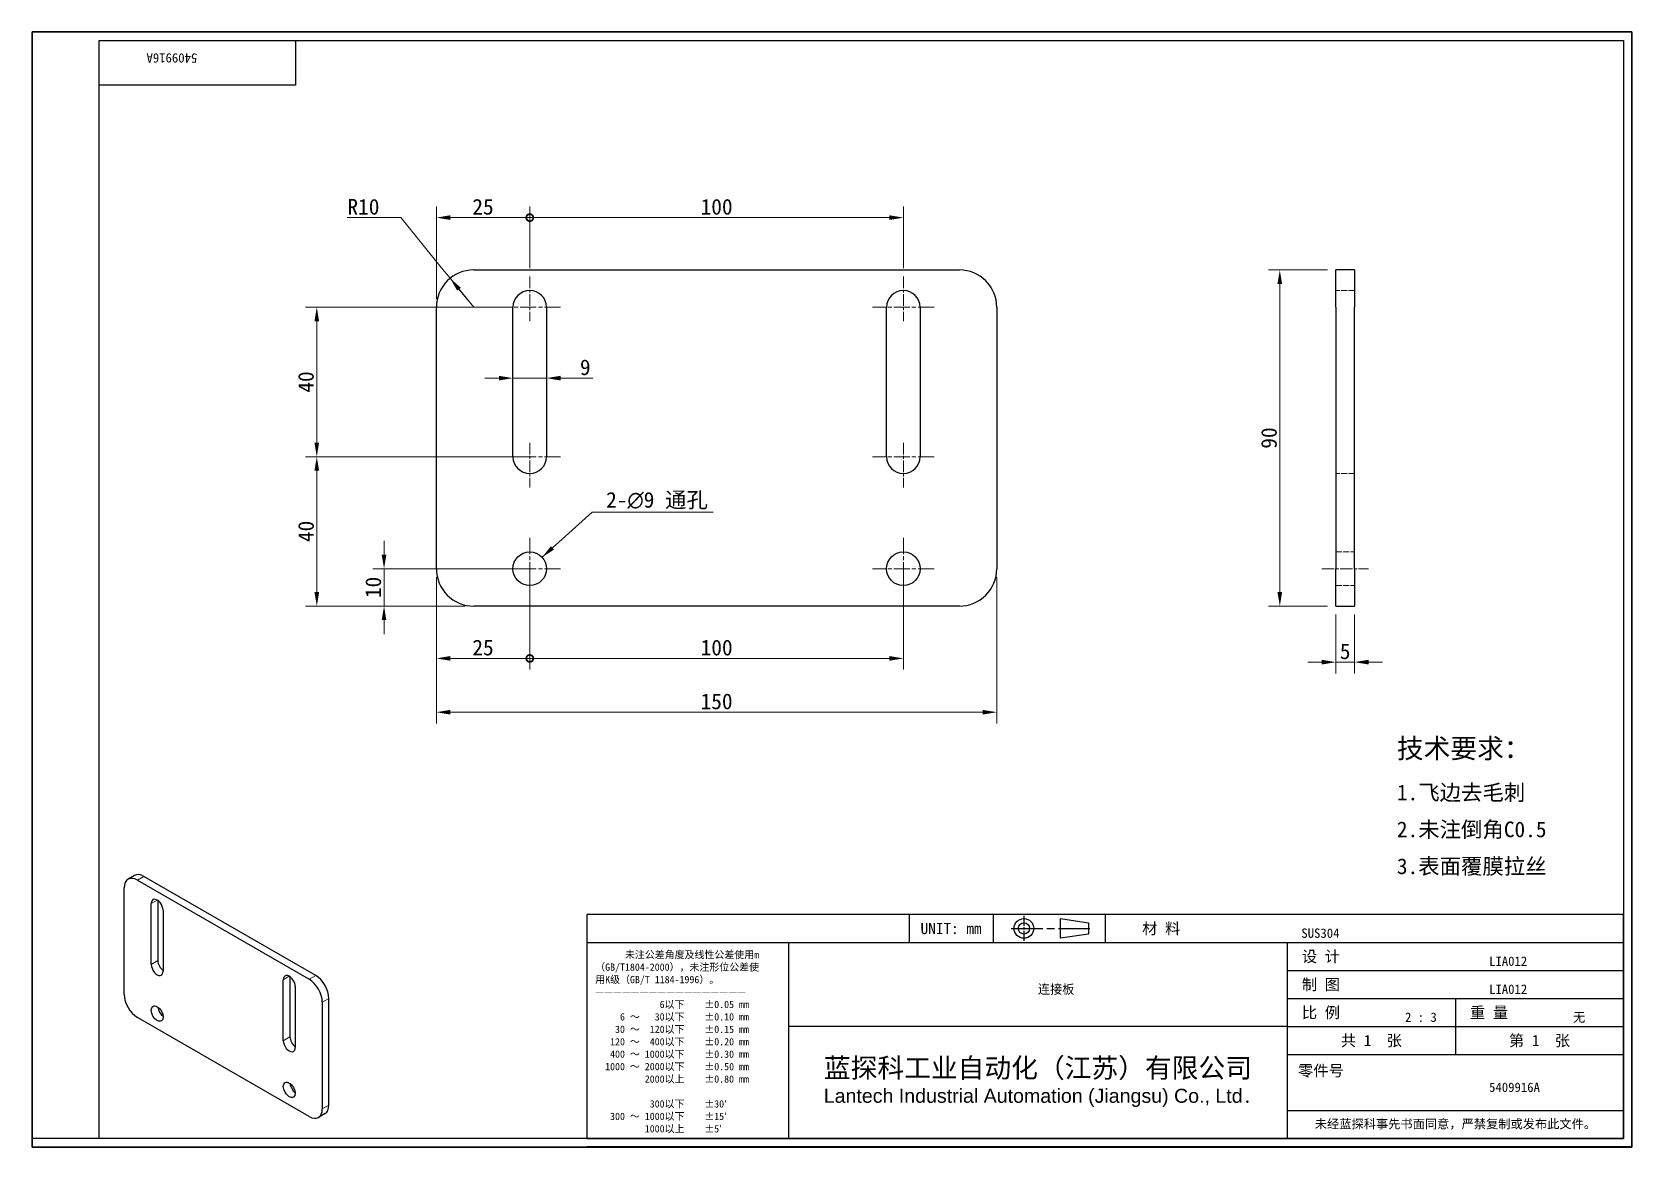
# Model space of a CAD drawing. Header units: millimetres. Extents: x 9 to 437, y 8 to 307.
import ezdxf
from ezdxf.enums import TextEntityAlignment as Align

# ---------------------------------------------------------------- set-up
doc = ezdxf.new("R2018")
doc.units = ezdxf.units.MM
doc.header["$LTSCALE"] = 1.5
doc.linetypes.add('CHAIN', pattern=[0.3543, 0.2362, -0.0295, 0.0591, -0.0295])
doc.linetypes.add('DASHED', pattern=[0.2067, 0.1654, -0.0413])
for name, color, linetype, lineweight in [('1', 7, 'Continuous', 18), ('可见 (ISO)', 7, 'Continuous', 25), ('可见窄的 (ISO)', 7, 'Continuous', 18), ('图框 (ISO)', 7, 'Continuous', 35), ('标题 (ISO)', 7, 'Continuous', 25)]:
    doc.layers.add(name, color=color, linetype=linetype, lineweight=lineweight)
for name, color, linetype, lineweight, true_color in [('中心标记 (ISO)', 1, 'CHAIN', 18, 0xff0000), ('中心线 (ISO)', 1, 'CHAIN', 18, 0xff0000), ('尺寸 (ISO)', 7, 'Continuous', 18, 0x008000), ('符号 (ISO)', 7, 'Continuous', 18, 0x008000), ('隐藏 (ISO)', 5, 'DASHED', 18, 0x0000ff)]:
    doc.layers.add(name, color=color, linetype=linetype, lineweight=lineweight, true_color=true_color)
doc.styles.get("Standard").update_dxf_attribs({"font": 'simfang.ttf'})
doc.styles.add('文本样式164', font='SimSun.ttf')
doc.styles.add('最新国标', font='simfang.ttf')
doc.styles.add('注释文本 (ISO)', font='simfang.ttf')
doc.dimstyles.new('默认 (GB)', dxfattribs={"dimscale": 1.5, "dimtxt": 2.8, "dimasz": 2.5, "dimexe": 2, "dimexo": 1.5, "dimgap": 0.5, "dimtad": 1, "dimtoh": 1, "dimdsep": 46, "dimtxsty": '最新国标', "dimcen": 0.09, "dimdle": 10, "dimclrd": 256, "dimclre": 256, "dimclrt": 256, "dimaunit": 1, "dimadec": 3, "dimazin": 2, "dimtfac": 0.535714, "dimtdec": 3, "dimtmove": 0, "dimatfit": 3, "dimfxl": 0, "dimtolj": 1, "dimlwd": -1, "dimlwe": -1, "dimarcsym": 0})
doc.dimstyles.new('默认 (GB)$7', dxfattribs={"dimscale": 1.5, "dimtxt": 2.8, "dimasz": 2.5, "dimexe": 2, "dimexo": 1.5, "dimgap": 0.5, "dimtad": 1, "dimtoh": 1, "dimdsep": 46, "dimtxsty": '最新国标', "dimcen": 0.09, "dimdle": 10, "dimclrd": 256, "dimclre": 256, "dimclrt": 256, "dimaunit": 1, "dimadec": 3, "dimazin": 2, "dimtfac": 0.535714, "dimtdec": 3, "dimtmove": 0, "dimatfit": 3, "dimfxl": 0, "dimtolj": 1, "dimlwd": -1, "dimlwe": -1, "dimarcsym": 0})

# ---------------------------------------------------------------- blocks, each defined once
blk = doc.blocks.new('图框 最新国标')
at = {"layer": '图框 (ISO)'}
for p, q in [((6, 7), (6, 204.5)), ((6, 204.5), (291.5, 204.5)), ((291.5, 204.5), (291.5, 5.5)), ((6, 7), (6, 5.5)), ((6, 7), (6, 5.5)), ((291.5, 5.5), (6, 5.5))]:
    blk.add_line(p, q, dxfattribs=at)
at = {"layer": '图框 (ISO)', "color": 7, "linetype": 'Continuous', "lineweight": 25}
for p, q in [((18, 203), (290, 203)), ((18, 7), (18, 203)), ((18, 203), (290, 203)), ((53, 203), (53, 195)), ((290, 203), (290, 7)), ((290, 203), (290, 7)), ((53, 195), (18, 195)), ((290, 7), (6, 7)), ((290, 7), (18, 7))]:
    blk.add_line(p, q, dxfattribs=at)
at = {"layer": '图框 (ISO)', "lineweight": 30}
blk.add_attdef('零件代号', text='', height=2.5, rotation=180, dxfattribs=at).set_placement((35.5, 199), align=Align.MIDDLE_CENTER)
blk = doc.blocks.new('标题栏 最新国标')
at = {"layer": '标题 (ISO)'}
for p, q in [((381.98, -183.84), (196.98, -183.84)), ((196.98, -183.84), (196.98, -223.84)), ((254.48, -183.84), (254.48, -188.84)), ((269.48, -183.84), (269.48, -188.84)), ((281.48, -188.09), (281.48, -184.59)), ((281.48, -184.59), (286.48, -185.34)), ((286.48, -185.34), (286.48, -187.34)), ((289.48, -183.84), (289.48, -188.84)), ((381.98, -223.84), (381.98, -183.84)), ((383.48, -183.84), (383.48, -225.34)), ((286.48, -187.34), (281.48, -188.09)), ((196.98, -188.84), (381.98, -188.84)), ((232.98, -188.84), (232.98, -223.84)), ((321.98, -188.84), (321.98, -223.84)), ((321.98, -193.84), (381.98, -193.84)), ((321.98, -198.84), (381.98, -198.84)), ((351.98, -198.84), (351.98, -208.84)), ((321.98, -203.84), (232.98, -203.84)), ((321.98, -203.84), (381.98, -203.84)), ((321.98, -208.84), (381.98, -208.84)), ((321.98, -218.84), (381.98, -218.84)), ((196.98, -223.84), (381.98, -223.84)), ((383.48, -225.34), (196.98, -225.34))]:
    blk.add_line(p, q, dxfattribs=at)
at = {"layer": '标题 (ISO)', "linetype": 'CHAIN', "ltscale": 5.000333}
blk.add_line((274.98, -184.09), (274.98, -188.59), dxfattribs=at)
at = {"layer": '标题 (ISO)', "linetype": 'CHAIN', "ltscale": 15.834605}
blk.add_line((272.73, -186.34), (286.98, -186.34), dxfattribs=at)
at = {"layer": '标题 (ISO)'}
for radius in [1.75, 1]:
    blk.add_circle((274.98, -186.34), radius, dxfattribs=at)
at = {"layer": '1', "style": '文本样式164'}
for s, p in [('UNIT: mm', (261.98, -186.34)), ('材 料', (299.48, -186.34)), ('设 计', (327.98, -191.34)), ('制 图', (327.98, -196.34)), ('比 例', (327.98, -201.34)), ('重 量', (357.98, -201.34)), ('共 1  张', (336.98, -206.34)), ('第 1  张', (366.98, -206.34))]:
    blk.add_text(s, height=2, dxfattribs=at).set_placement(p, align=Align.MIDDLE_CENTER)
at = {"layer": '标题 (ISO)', "style": '注释文本 (ISO)'}
for s, insert, char_height, attachment_point, line_spacing_factor in [('\\fSimSun|b0|i0;{\\H1.3000;      未注公差角度及线性公差使用m\\P}\\fSimSun|b0|i0;{\\H1.3000;（GB/T1804-2000），未注形位公差使\\P}\\fSimSun|b0|i0;{\\H1.3000;用K级（GB/T 1184-1996）。\\P}\\fSimSun|b0|i0;{\\H1.3000;—————————————————\\P}\\fSimSun|b0|i0;{\\H1.3000;             6以下    ±0.05 mm\\P}\\fSimSun|b0|i0;{\\H1.3000;     6 ～   30以下    ±0.10 mm\\P}\\fSimSun|b0|i0;{\\H1.3000;    30 ～  120以下    ±0.15 mm\\P}\\fSimSun|b0|i0;{\\H1.3000;   120 ～  400以下    ±0.20 mm\\P}\\fSimSun|b0|i0;{\\H1.3000;   400 ～ 1000以下    ±0.30 mm\\P}\\fSimSun|b0|i0;{\\H1.3000;  1000 ～ 2000以下    ±0.50 mm\\P}\\fSimSun|b0|i0;{\\H1.3000;          2000以上    ±0.80 mm\\P}\\fSimSun|b0|i0;{\\H1.3000;\\P}\\fSimSun|b0|i0;{\\H1.3000;           300以下    ±30′\\P}\\fSimSun|b0|i0;{\\H1.3000;   300 ～ 1000以下    ±15′\\P}\\fSimSun|b0|i0;{\\H1.3000;          1000以上    ±5′}', (198.48, -206.63), 1.3, 4, 1.023913), ('\\pxsm0.94;\\fMicrosoft YaHei|b0|i0;{\\H3.5000;蓝探科工业自动化（江苏）有限公司\\P}\\fArial|b0|i0;{\\H2.5000;Lantech Industrial Automation (Jiangsu) Co., Ltd}\\fFangSong|b0|i0;{\\H2.5000;.}', (277.48, -213.84), 2, 5, 0.978695)]:
    blk.add_mtext(s, dxfattribs=dict(at, insert=insert, char_height=char_height, attachment_point=attachment_point, line_spacing_factor=line_spacing_factor))
at = {"layer": '标题 (ISO)', "attachment_point": 5, "style": '注释文本 (ISO)'}
for s, insert, char_height in [('\\fFangSong|b0|i0;零件号', (327.98, -211.84), 2), ('\\fSimSun|b0|i0;{\\H1.6000;未经蓝探科事先书面同意，严禁复制或发布此文件。}', (351.98, -221.34), 1.6)]:
    blk.add_mtext(s, dxfattribs=dict(at, insert=insert, char_height=char_height))
at = {"layer": '标题 (ISO)', "lineweight": 30, "flags": 104}
for tag, height, p in [('材料', 2, (324.48, -186.34)), ('设计人', 2, (357.98, -191.34)), ('库存编号', 3.5, (277.48, -196.34)), ('设计人', 2, (357.98, -196.34)), ('视图比例', 2, (342.98, -201.34)), ('质量\\P3;', 2, (372.98, -201.34)), ('零件代号', 3.5, (357.98, -213.84))]:
    blk.add_attdef(tag, text='', height=height, dxfattribs=at).set_placement(p, align=Align.MIDDLE_CENTER)
blk = doc.blocks.new('_DotSmall')
at = {"color": 0, "linetype": 'ByBlock', "const_width": 0.5}
blk.add_lwpolyline([(-0.0625, 0, 1), (0.0625, 0, 1)], format="xyb", close=True, dxfattribs=at)
blk = doc.blocks.new('*D5')
at = {"layer": 'Defpoints', "color": 0, "transparency": 16777216}
for p in [(117.23, 163.05), (142.23, 163.05), (142.23, 139.05)]:
    blk.add_point(p, dxfattribs=at)
at = {"layer": '尺寸 (ISO)', "color": 116, "true_color": 0x00803f, "transparency": 16777216}
for p, q in [((117.23, 160.8), (117.23, 136.05)), ((142.23, 160.8), (142.23, 136.05)), ((120.98, 139.05), (142.23, 139.05))]:
    blk.add_line(p, q, dxfattribs=at)
blk.add_solid([(120.98, 139.68), (120.98, 138.43), (117.23, 139.05)], dxfattribs=at)
at = {"layer": '尺寸 (ISO)', "color": 116, "true_color": 0x00803f, "transparency": 16777216, "xscale": 3.75, "yscale": 3.75, "zscale": 3.75}
blk.add_blockref('_DotSmall', (142.23, 139.05), dxfattribs=at)
at = {"layer": '尺寸 (ISO)', "transparency": 16777216, "insert": (129.71, 141.93), "char_height": 4.2, "attachment_point": 5, "style": '最新国标'}
blk.add_mtext('\\A1;25', dxfattribs=at)
blk = doc.blocks.new('*D7')
at = {"layer": 'Defpoints', "color": 0, "transparency": 16777216}
for p in [(142.23, 163.05), (242.23, 163.05), (242.23, 139.05)]:
    blk.add_point(p, dxfattribs=at)
at = {"layer": '尺寸 (ISO)', "color": 116, "true_color": 0x00803f, "transparency": 16777216}
for p, q in [((142.23, 160.8), (142.23, 136.05)), ((242.23, 160.8), (242.23, 136.05)), ((142.23, 139.05), (238.48, 139.05))]:
    blk.add_line(p, q, dxfattribs=at)
blk.add_solid([(238.48, 139.68), (238.48, 138.43), (242.23, 139.05)], dxfattribs=at)
at = {"layer": '尺寸 (ISO)', "color": 116, "true_color": 0x00803f, "transparency": 16777216, "xscale": 3.75, "yscale": 3.75, "zscale": 3.75, "rotation": 180}
blk.add_blockref('_DotSmall', (142.23, 139.05), dxfattribs=at)
at = {"layer": '尺寸 (ISO)', "transparency": 16777216, "insert": (192.24, 141.93), "char_height": 4.2, "attachment_point": 5, "style": '最新国标'}
blk.add_mtext('\\A1;100', dxfattribs=at)
blk = doc.blocks.new('*D8')
at = {"layer": 'Defpoints', "color": 0, "transparency": 16777216}
for p in [(117.23, 163.05), (267.23, 163.05), (267.23, 124.65)]:
    blk.add_point(p, dxfattribs=at)
at = {"layer": '尺寸 (ISO)', "color": 116, "true_color": 0x00803f, "transparency": 16777216}
for p, q in [((117.23, 160.8), (117.23, 121.65)), ((267.23, 160.8), (267.23, 121.65)), ((120.98, 124.65), (263.48, 124.65))]:
    blk.add_line(p, q, dxfattribs=at)
for points in [[(120.98, 125.27), (120.98, 124.02), (117.23, 124.65)], [(263.48, 125.27), (263.48, 124.02), (267.23, 124.65)]]:
    blk.add_solid(points, dxfattribs=at)
at = {"layer": '尺寸 (ISO)', "transparency": 16777216, "insert": (192.23, 127.52), "char_height": 4.2, "attachment_point": 5, "style": '最新国标'}
blk.add_mtext('\\A1;150', dxfattribs=at)
blk = doc.blocks.new('*D9')
at = {"layer": 'Defpoints', "color": 0, "transparency": 16777216}
for p in [(357.98, 153.05), (362.98, 153.05), (362.98, 138.05)]:
    blk.add_point(p, dxfattribs=at)
at = {"layer": '尺寸 (ISO)', "color": 116, "true_color": 0x00803f, "transparency": 16777216}
for p, q in [((357.98, 150.8), (357.98, 135.05)), ((362.98, 150.8), (362.98, 135.05)), ((354.23, 138.05), (350.48, 138.05)), ((357.98, 138.05), (362.98, 138.05)), ((366.73, 138.05), (370.48, 138.05))]:
    blk.add_line(p, q, dxfattribs=at)
for points in [[(354.23, 138.68), (354.23, 137.43), (357.98, 138.05)], [(366.73, 138.68), (366.73, 137.43), (362.98, 138.05)]]:
    blk.add_solid(points, dxfattribs=at)
at = {"layer": '尺寸 (ISO)', "transparency": 16777216, "insert": (360.48, 140.93), "char_height": 4.2, "attachment_point": 5, "style": '最新国标'}
blk.add_mtext('\\A1;5', dxfattribs=at)
blk = doc.blocks.new('*D10')
at = {"layer": 'Defpoints', "color": 0, "transparency": 16777216}
for p in [(357.98, 243.05), (342.98, 153.05), (357.98, 153.05)]:
    blk.add_point(p, dxfattribs=at)
at = {"layer": '尺寸 (ISO)', "color": 116, "true_color": 0x00803f, "transparency": 16777216}
for p, q in [((355.73, 243.05), (339.98, 243.05)), ((342.98, 239.3), (342.98, 156.8)), ((355.73, 153.05), (339.98, 153.05))]:
    blk.add_line(p, q, dxfattribs=at)
for points in [[(342.35, 239.3), (343.6, 239.3), (342.98, 243.05)], [(342.35, 156.8), (343.6, 156.8), (342.98, 153.05)]]:
    blk.add_solid(points, dxfattribs=at)
at = {"layer": '尺寸 (ISO)', "transparency": 16777216, "insert": (340.11, 198.05), "char_height": 4.2, "attachment_point": 5, "rotation": 90, "style": '最新国标'}
blk.add_mtext('\\A1;90', dxfattribs=at)
blk = doc.blocks.new('*D11')
at = {"layer": 'Defpoints', "color": 0, "transparency": 16777216}
for p in [(103.23, 163.05), (142.23, 163.05), (127.23, 153.05)]:
    blk.add_point(p, dxfattribs=at)
at = {"layer": '尺寸 (ISO)', "color": 116, "true_color": 0x00803f, "transparency": 16777216}
for p, q in [((103.23, 166.8), (103.23, 170.55)), ((139.98, 163.05), (100.23, 163.05)), ((103.23, 163.05), (103.23, 159.3)), ((103.23, 156.8), (103.23, 159.3)), ((103.23, 153.05), (103.23, 156.8)), ((124.98, 153.05), (100.23, 153.05)), ((103.23, 149.3), (103.23, 145.55))]:
    blk.add_line(p, q, dxfattribs=at)
for points in [[(102.6, 166.8), (103.85, 166.8), (103.23, 163.05)], [(102.6, 149.3), (103.85, 149.3), (103.23, 153.05)]]:
    blk.add_solid(points, dxfattribs=at)
at = {"layer": '尺寸 (ISO)', "transparency": 16777216, "insert": (100.36, 158.05), "char_height": 4.2, "attachment_point": 5, "rotation": 90, "style": '最新国标'}
blk.add_mtext('\\A1;10', dxfattribs=at)
blk = doc.blocks.new('*D12')
at = {"layer": 'Defpoints', "color": 0, "transparency": 16777216}
for p in [(85.23, 193.05), (142.23, 193.05), (127.23, 153.05)]:
    blk.add_point(p, dxfattribs=at)
at = {"layer": '尺寸 (ISO)', "color": 116, "true_color": 0x00803f, "transparency": 16777216}
for p, q in [((139.98, 193.05), (82.23, 193.05)), ((85.23, 156.8), (85.23, 189.3)), ((124.98, 153.05), (82.23, 153.05))]:
    blk.add_line(p, q, dxfattribs=at)
for points in [[(84.6, 189.3), (85.85, 189.3), (85.23, 193.05)], [(84.6, 156.8), (85.85, 156.8), (85.23, 153.05)]]:
    blk.add_solid(points, dxfattribs=at)
at = {"layer": '尺寸 (ISO)', "transparency": 16777216, "insert": (82.36, 173.05), "char_height": 4.2, "attachment_point": 5, "rotation": 90, "style": '最新国标'}
blk.add_mtext('\\A1;40', dxfattribs=at)
blk = doc.blocks.new('*D13')
at = {"layer": 'Defpoints', "color": 0, "transparency": 16777216}
for p in [(85.23, 233.05), (137.73, 233.05), (137.73, 193.05)]:
    blk.add_point(p, dxfattribs=at)
at = {"layer": '尺寸 (ISO)', "color": 116, "true_color": 0x00803f, "transparency": 16777216}
for p, q in [((135.48, 233.05), (82.23, 233.05)), ((85.23, 196.8), (85.23, 229.3)), ((135.48, 193.05), (82.23, 193.05))]:
    blk.add_line(p, q, dxfattribs=at)
for points in [[(84.6, 229.3), (85.85, 229.3), (85.23, 233.05)], [(84.6, 196.8), (85.85, 196.8), (85.23, 193.05)]]:
    blk.add_solid(points, dxfattribs=at)
at = {"layer": '尺寸 (ISO)', "transparency": 16777216, "insert": (82.36, 213.05), "char_height": 4.2, "attachment_point": 5, "rotation": 90, "style": '最新国标'}
blk.add_mtext('\\A1;40', dxfattribs=at)
blk = doc.blocks.new('*D14')
at = {"layer": 'Defpoints', "color": 0, "transparency": 16777216}
for p in [(142.23, 257.05), (142.23, 241.3), (117.23, 233.05)]:
    blk.add_point(p, dxfattribs=at)
at = {"layer": '尺寸 (ISO)', "color": 116, "true_color": 0x00803f, "transparency": 16777216}
for p, q in [((117.23, 235.3), (117.23, 260.05)), ((120.98, 257.05), (142.23, 257.05)), ((142.23, 243.55), (142.23, 260.05))]:
    blk.add_line(p, q, dxfattribs=at)
blk.add_solid([(120.98, 257.68), (120.98, 256.43), (117.23, 257.05)], dxfattribs=at)
at = {"layer": '尺寸 (ISO)', "color": 116, "true_color": 0x00803f, "transparency": 16777216, "xscale": 3.75, "yscale": 3.75, "zscale": 3.75}
blk.add_blockref('_DotSmall', (142.23, 257.05), dxfattribs=at)
at = {"layer": '尺寸 (ISO)', "transparency": 16777216, "insert": (129.71, 259.93), "char_height": 4.2, "attachment_point": 5, "style": '最新国标'}
blk.add_mtext('\\A1;25', dxfattribs=at)
blk = doc.blocks.new('*D15')
at = {"layer": 'Defpoints', "color": 0, "transparency": 16777216}
for p in [(242.23, 257.05), (142.23, 241.3), (242.23, 241.3)]:
    blk.add_point(p, dxfattribs=at)
at = {"layer": '尺寸 (ISO)', "color": 116, "true_color": 0x00803f, "transparency": 16777216}
for p, q in [((142.23, 243.55), (142.23, 260.05)), ((142.23, 257.05), (238.48, 257.05)), ((242.23, 243.55), (242.23, 260.05))]:
    blk.add_line(p, q, dxfattribs=at)
blk.add_solid([(238.48, 257.68), (238.48, 256.43), (242.23, 257.05)], dxfattribs=at)
at = {"layer": '尺寸 (ISO)', "color": 116, "true_color": 0x00803f, "transparency": 16777216, "xscale": 3.75, "yscale": 3.75, "zscale": 3.75, "rotation": 180}
blk.add_blockref('_DotSmall', (142.23, 257.05), dxfattribs=at)
at = {"layer": '尺寸 (ISO)', "transparency": 16777216, "insert": (192.24, 259.93), "char_height": 4.2, "attachment_point": 5, "style": '最新国标'}
blk.add_mtext('\\A1;100', dxfattribs=at)
blk = doc.blocks.new('*D16')
at = {"layer": 'Defpoints', "color": 0, "transparency": 16777216}
for p in [(120.91, 240.81), (127.23, 233.05)]:
    blk.add_point(p, dxfattribs=at)
at = {"layer": '尺寸 (ISO)', "color": 116, "true_color": 0x00803f, "transparency": 16777216}
for p, q in [((93.35, 257.05), (107.68, 257.05)), ((107.68, 257.05), (118.54, 243.71)), ((120.91, 240.81), (118.54, 243.71)), ((127.23, 233.05), (120.91, 240.81)), ((123.28, 237.9), (125.65, 234.99))]:
    blk.add_line(p, q, dxfattribs=at)
blk.add_solid([(123.77, 238.29), (122.8, 237.5), (120.91, 240.81)], dxfattribs=at)
at = {"layer": '尺寸 (ISO)', "transparency": 16777216, "insert": (97.71, 259.93), "char_height": 4.2, "attachment_point": 5, "style": '最新国标'}
blk.add_mtext('\\A1;R10', dxfattribs=at)
blk = doc.blocks.new('*D17')
at = {"layer": 'Defpoints', "color": 0, "transparency": 16777216}
for p in [(137.73, 209.91), (146.73, 214.08), (146.73, 209.91)]:
    blk.add_point(p, dxfattribs=at)
at = {"layer": '尺寸 (ISO)', "color": 116, "true_color": 0x00803f, "transparency": 16777216}
for p, q in [((133.98, 214.08), (130.23, 214.08)), ((137.73, 214.08), (146.73, 214.08)), ((150.48, 214.08), (159.08, 214.08))]:
    blk.add_line(p, q, dxfattribs=at)
for points in [[(133.98, 214.71), (133.98, 213.46), (137.73, 214.08)], [(150.48, 214.71), (150.48, 213.46), (146.73, 214.08)]]:
    blk.add_solid(points, dxfattribs=at)
at = {"layer": '尺寸 (ISO)', "transparency": 16777216, "insert": (157.09, 216.96), "char_height": 4.2, "attachment_point": 5, "style": '最新国标'}
blk.add_mtext('\\A1;9', dxfattribs=at)

msp = doc.modelspace()

# ---------------------------------------------------------------- linework, layer by layer
at = {"layer": '中心标记 (ISO)', "ltscale": 8.88956}
for p, q in [((142.229, 241.302), (142.229, 229.302)), ((242.229, 241.302), (242.229, 229.302)), ((142.229, 196.802), (142.229, 184.802)), ((242.229, 196.802), (242.229, 184.802))]:
    msp.add_line(p, q, dxfattribs=at)
at = {"layer": '中心标记 (ISO)', "ltscale": 12.223182}
for p, q in [((150.479, 233.052), (133.979, 233.052)), ((250.479, 233.052), (233.979, 233.052)), ((150.479, 193.052), (133.979, 193.052)), ((250.479, 193.052), (233.979, 193.052)), ((142.229, 171.302), (142.229, 154.802)), ((242.229, 171.302), (242.229, 154.802)), ((150.479, 163.052), (133.979, 163.052)), ((250.479, 163.052), (233.979, 163.052))]:
    msp.add_line(p, q, dxfattribs=at)
at = {"layer": '中心线 (ISO)', "ltscale": 9.259962}
msp.add_line((354.23, 163.052), (366.73, 163.052), dxfattribs=at)
at = {"layer": '可见 (ISO)'}
for p, q in [((127.229, 243.052), (257.229, 243.052)), ((362.98, 243.052), (357.98, 243.052)), ((357.98, 233.052), (357.98, 243.052)), ((362.98, 243.052), (362.98, 233.052)), ((117.229, 163.052), (117.229, 233.052)), ((137.729, 193.052), (137.729, 233.052)), ((146.729, 233.052), (146.729, 193.052)), ((237.729, 193.052), (237.729, 233.052)), ((246.729, 233.052), (246.729, 193.052)), ((267.229, 233.052), (267.229, 163.052)), ((357.98, 233.052), (357.98, 163.052)), ((362.98, 163.052), (362.98, 233.052)), ((357.98, 153.052), (357.98, 163.052)), ((362.98, 163.052), (362.98, 153.052)), ((257.229, 153.052), (127.229, 153.052)), ((357.98, 153.052), (362.98, 153.052)), ((33.667, 49.063), (33.667, 77.64)), ((36.47, 80.95), (34.702, 79.929)), ((37.202, 79.681), (83.164, 53.145)), ((84.932, 54.166), (38.97, 80.702)), ((40.914, 57.126), (40.914, 73.455)), ((42.682, 74.261), (42.682, 58.146)), ((44.096, 71.618), (44.096, 55.288)), ((76.27, 36.713), (76.27, 53.043)), ((78.038, 53.848), (78.038, 37.734)), ((79.452, 51.206), (79.452, 34.876)), ((88.467, 19.465), (88.467, 48.042)), ((83.164, 16.403), (37.202, 42.939)), ((86.7, 47.021), (86.7, 18.444)), ((87.432, 17.176), (85.664, 16.155))]:
    msp.add_line(p, q, dxfattribs=at)
for centre in [(142.229, 163.052), (242.229, 163.052)]:
    msp.add_circle(centre, 4.5, dxfattribs=at)
for centre, radius, start, end in [((127.229, 233.052), 10, 90, 180), ((257.229, 233.052), 10, 0, 90), ((142.229, 233.052), 4.5, 0, 180), ((242.229, 233.052), 4.5, 0, 180), ((142.229, 193.052), 4.5, 180, 0), ((242.229, 193.052), 4.5, 180, 0), ((127.229, 163.052), 10, 180, 270), ((257.229, 163.052), 10, 270, 0)]:
    msp.add_arc(centre, radius, start, end, dxfattribs=at)
for centre, major_axis, start_param, end_param in [((37.202, 75.599), (-2.5, 4.33), 5.4977871, 7.0685835), ((38.97, 76.619), (-2.5, 4.33), 5.4977871, 6.2831853), ((42.505, 72.537), (-1.125, 1.949), 3.9269908, 7.0685835), ((42.505, 56.207), (1.125, -1.949), 3.9269908, 7.0685835), ((44.273, 57.228), (1.125, -1.949), 3.9269908, 5.3864461), ((77.861, 52.124), (-1.125, 1.949), 3.9269908, 7.0685835), ((83.164, 49.063), (2.5, -4.33), 0.7853982, 2.3561945), ((84.932, 50.083), (-2.5, 4.33), 3.9269908, 5.4977871), ((37.202, 47.021), (-2.5, 4.33), 0.7853982, 2.3561945), ((44.273, 44.98), (1.125, -1.949), 4.0453778, 5.3794001), ((77.861, 35.795), (1.125, -1.949), 3.9269908, 7.0685835), ((79.629, 36.815), (1.125, -1.949), 3.9269908, 5.3864461), ((79.629, 24.568), (1.125, -1.949), 4.0453778, 5.3794001), ((83.164, 20.485), (2.5, -4.33), 5.4977871, 7.0685835), ((84.932, 21.506), (2.5, -4.33), 0, 0.7853982)]:
    msp.add_ellipse(centre, major_axis=major_axis, ratio=0.5773503, start_param=start_param, end_param=end_param, dxfattribs=at)
for centre in [(42.505, 43.96), (77.861, 23.547)]:
    msp.add_ellipse(centre, major_axis=(-1.125, 1.949), ratio=0.5773503, dxfattribs=at)
at = {"layer": '可见窄的 (ISO)'}
for p, q in [((37.202, 79.681), (38.97, 80.702)), ((40.914, 73.455), (42.505, 74.374)), ((40.914, 57.126), (42.682, 58.146)), ((76.27, 53.043), (77.861, 53.962)), ((84.932, 54.166), (83.164, 53.145)), ((86.7, 47.021), (88.467, 48.042)), ((76.27, 36.713), (78.038, 37.734)), ((88.467, 19.465), (86.7, 18.444))]:
    msp.add_line(p, q, dxfattribs=at)
at = {"layer": '隐藏 (ISO)', "ltscale": 6.348889}
for p, q in [((362.98, 237.552), (357.98, 237.552)), ((362.98, 188.552), (357.98, 188.552)), ((357.98, 167.552), (362.98, 167.552)), ((357.98, 158.552), (362.98, 158.552))]:
    msp.add_line(p, q, dxfattribs=at)

# ---------------------------------------------------------------- block references
ref = msp.add_blockref('图框 最新国标', (0, 0), dxfattribs=dict(xscale=1.5, yscale=1.5, zscale=1.5))
lines = msp.add_mtext('5409916A', dxfattribs={"layer": '图框 (ISO)', "insert": (53.25, 298.5), "char_height": 2.5, "attachment_point": 1, "rotation": 180})
ref.add_attrib('零件代号', '', (53.25, 298.5)).embed_mtext(lines)
ref = msp.add_blockref('标题栏 最新国标', (-137.974, 346.266), dxfattribs=dict(xscale=1.5, yscale=1.5, zscale=1.5))
lines = msp.add_mtext('5409916A', dxfattribs={"layer": '标题 (ISO)', "insert": (399, 25.5), "char_height": 2.5, "attachment_point": 1})
ref.add_attrib('零件代号', '', (399, 25.5), dxfattribs={"flags": 104}).embed_mtext(lines)
lines = msp.add_mtext('连接板', dxfattribs={"layer": '标题 (ISO)', "insert": (278.25, 51.75), "char_height": 2.5, "attachment_point": 1})
ref.add_attrib('库存编号', '', (278.25, 51.75), dxfattribs={"flags": 104}).embed_mtext(lines)
lines = msp.add_mtext('无', dxfattribs={"layer": '标题 (ISO)', "insert": (421.5, 44.25), "char_height": 2.5, "attachment_point": 1})
ref.add_attrib('质量\\P3;', '', (421.5, 44.25), dxfattribs={"flags": 104}).embed_mtext(lines)
lines = msp.add_mtext('2 : 3', dxfattribs={"layer": '标题 (ISO)', "insert": (376.5, 44.25), "char_height": 2.5, "attachment_point": 1})
ref.add_attrib('视图比例', '', (376.5, 44.25), dxfattribs={"flags": 104}).embed_mtext(lines)
lines = msp.add_mtext('LIA012', dxfattribs={"layer": '标题 (ISO)', "insert": (399, 59.25), "char_height": 2.5, "attachment_point": 1})
ref.add_attrib('设计人', '', (399, 59.25), dxfattribs={"flags": 104}).embed_mtext(lines)
lines = msp.add_mtext('LIA012', dxfattribs={"layer": '标题 (ISO)', "insert": (399, 51.75), "char_height": 2.5, "attachment_point": 1})
ref.add_attrib('设计人', '', (399, 51.75), dxfattribs={"flags": 104}).embed_mtext(lines)
lines = msp.add_mtext('SUS304', dxfattribs={"layer": '标题 (ISO)', "insert": (348.75, 66.75), "char_height": 2.5, "attachment_point": 1})
ref.add_attrib('材料', '', (348.75, 66.75), dxfattribs={"flags": 104}).embed_mtext(lines)

# ---------------------------------------------------------------- texts
at = {"layer": '符号 (ISO)'}
for s, insert, char_height, width, attachment_point, line_spacing_factor, style in [('2-\\fAIGDT|b0|i0;{\\H4.2000;n}\\fFangSong|b0|i0;{\\H4.2000;9 通孔}', (162.665, 178.939), 4.2, 30.15621, 7, 0.49, '最新国标'), ('\\pxsm1.41;\\fFangSong|b0|i0;{\\H5.2500;技术要求：}\\fFangSong|b0|i0;{\\H4.2000;\\P}\\fFangSong|b0|i0;{\\H4.2000;1.飞边去毛刺\\P}\\fFangSong|b0|i0;{\\H4.2000;2.未注倒角C0.5\\P}\\fFangSong|b0|i0;{\\H4.2000;3.表面覆膜拉丝}', (374.313, 99.219), 3, 44.01403, 4, 1.305367, '注释文本 (ISO)')]:
    msp.add_mtext(s, dxfattribs=dict(at, insert=insert, char_height=char_height, width=width, attachment_point=attachment_point, line_spacing_factor=line_spacing_factor, style=style))

# ---------------------------------------------------------------- dimensions: what is measured, and where the dimension line sits
at = {"layer": '尺寸 (ISO)', "color": 116, "true_color": 0x00803f}
dim = msp.add_radius_dim(center=(127.229, 233.052), mpoint=(120.913, 240.805), dimstyle='默认 (GB)', override={"dimgap": 0.5, "dimtih": 1, "dimdec": 2, "dimlfac": 1, "dimcen": 0, "dimtol": 0, "dimlim": 0, "dimtp": 0, "dimtm": 0, "dimtdec": 3}, dxfattribs=at)
dim.commit()
dim.dimension.update_dxf_attribs({"geometry": '*D16', "text_midpoint": (97.71, 257.052), "dimtype": 164})
for base, p1, p2, angle, override, picture, middle in [((142.229, 257.052), (117.229, 233.052), (142.229, 241.302), 180, {"dimgap": 0.5, "dimtoh": 0, "dimdec": 2, "dimblk2": 'DotSmall', "dimsah": 1, "dimdle": 0, "dimtol": 0, "dimlim": 0, "dimtp": 0, "dimtm": 0, "dimtdec": 3, "dimtofl": 0, "dimatfit": 1}, '*D14', (129.714, 257.052)), ((242.229, 257.052), (142.229, 241.302), (242.229, 241.302), 180, {"dimgap": 0.5, "dimtoh": 0, "dimdec": 2, "dimblk1": 'DotSmall', "dimsah": 1, "dimdle": 0, "dimtol": 0, "dimlim": 0, "dimtp": 0, "dimtm": 0, "dimtdec": 3, "dimtofl": 0, "dimatfit": 1}, '*D15', (192.244, 257.052)), ((342.98, 153.052), (357.98, 243.052), (357.98, 153.052), 90, {"dimgap": 0.5, "dimtoh": 0, "dimdec": 2, "dimtol": 0, "dimlim": 0, "dimtp": 0, "dimtm": 0, "dimtdec": 3, "dimtofl": 0, "dimatfit": 1}, '*D10', (342.98, 198.052)), ((85.229, 233.052), (137.729, 193.052), (137.729, 233.052), 90, {"dimgap": 0.5, "dimtoh": 0, "dimdec": 2, "dimtol": 0, "dimlim": 0, "dimtp": 0, "dimtm": 0, "dimtdec": 3, "dimtofl": 0, "dimatfit": 1}, '*D13', (85.229, 213.052)), ((85.229, 193.052), (127.229, 153.052), (142.229, 193.052), 90, {"dimgap": 0.5, "dimtoh": 0, "dimdec": 2, "dimtol": 0, "dimlim": 0, "dimtp": 0, "dimtm": 0, "dimtdec": 3, "dimtofl": 0, "dimatfit": 1}, '*D12', (85.229, 173.052)), ((103.229, 163.052), (127.229, 153.052), (142.229, 163.052), 90, {"dimgap": 0.5, "dimtoh": 0, "dimdec": 2, "dimtol": 0, "dimlim": 0, "dimtp": 0, "dimtm": 0, "dimtdec": 3, "dimtofl": 0}, '*D11', (103.229, 158.052)), ((142.229, 139.052), (117.229, 163.052), (142.229, 163.052), 180, {"dimgap": 0.5, "dimtoh": 0, "dimdec": 2, "dimblk2": 'DotSmall', "dimsah": 1, "dimdle": 0, "dimtol": 0, "dimlim": 0, "dimtp": 0, "dimtm": 0, "dimtdec": 3, "dimtofl": 0, "dimatfit": 1}, '*D5', (129.714, 139.052)), ((242.229, 139.052), (142.229, 163.052), (242.229, 163.052), 180, {"dimgap": 0.5, "dimtoh": 0, "dimdec": 2, "dimblk1": 'DotSmall', "dimsah": 1, "dimdle": 0, "dimtol": 0, "dimlim": 0, "dimtp": 0, "dimtm": 0, "dimtdec": 3, "dimtofl": 0, "dimatfit": 1}, '*D7', (192.244, 139.052)), ((362.98, 138.052), (357.98, 153.052), (362.98, 153.052), 180, {"dimgap": 0.5, "dimtoh": 0, "dimdec": 2, "dimtol": 0, "dimlim": 0, "dimtp": 0, "dimtm": 0, "dimtdec": 3, "dimtofl": 1, "dimatfit": 1}, '*D9', (360.48, 138.052))]:
    dim = msp.add_linear_dim(base=base, p1=p1, p2=p2, angle=angle, dimstyle='默认 (GB)', override=override, dxfattribs=at)
    dim.commit()
    dim.dimension.update_dxf_attribs({"geometry": picture, "text_midpoint": middle, "dimtype": 160})
for base, p1, p2, override, picture, middle in [((146.729, 214.084), (137.729, 209.913), (146.729, 209.913), {"dimgap": 0.5, "dimtoh": 0, "dimdec": 2, "dimse1": 1, "dimse2": 1, "dimtol": 0, "dimlim": 0, "dimtp": 0, "dimtm": 0, "dimtdec": 3, "dimtofl": 1, "dimatfit": 1}, '*D17', (157.094, 214.084)), ((267.229, 124.648), (117.229, 163.052), (267.229, 163.052), {"dimgap": 0.5, "dimtoh": 0, "dimdec": 2, "dimtol": 0, "dimlim": 0, "dimtp": 0, "dimtm": 0, "dimtdec": 3, "dimtofl": 0, "dimatfit": 1}, '*D8', (192.229, 124.648))]:
    dim = msp.add_linear_dim(base=base, p1=p1, p2=p2, dimstyle='默认 (GB)', override=override, dxfattribs=at)
    dim.commit()
    dim.dimension.update_dxf_attribs({"geometry": picture, "text_midpoint": middle, "dimtype": 160})

# ---------------------------------------------------------------- leaders
at = {"layer": '符号 (ISO)', "annotation_type": 0, "has_hookline": 1, "hookline_direction": 0, "text_width": 28.669}
msp.add_leader([(145.523, 166.118), (158.915, 178.239), (162.665, 178.239)], dimstyle='默认 (GB)$7', override={"dimgap": 0, "dimtad": 1}, dxfattribs=at)

doc.saveas('drawing.dxf')
